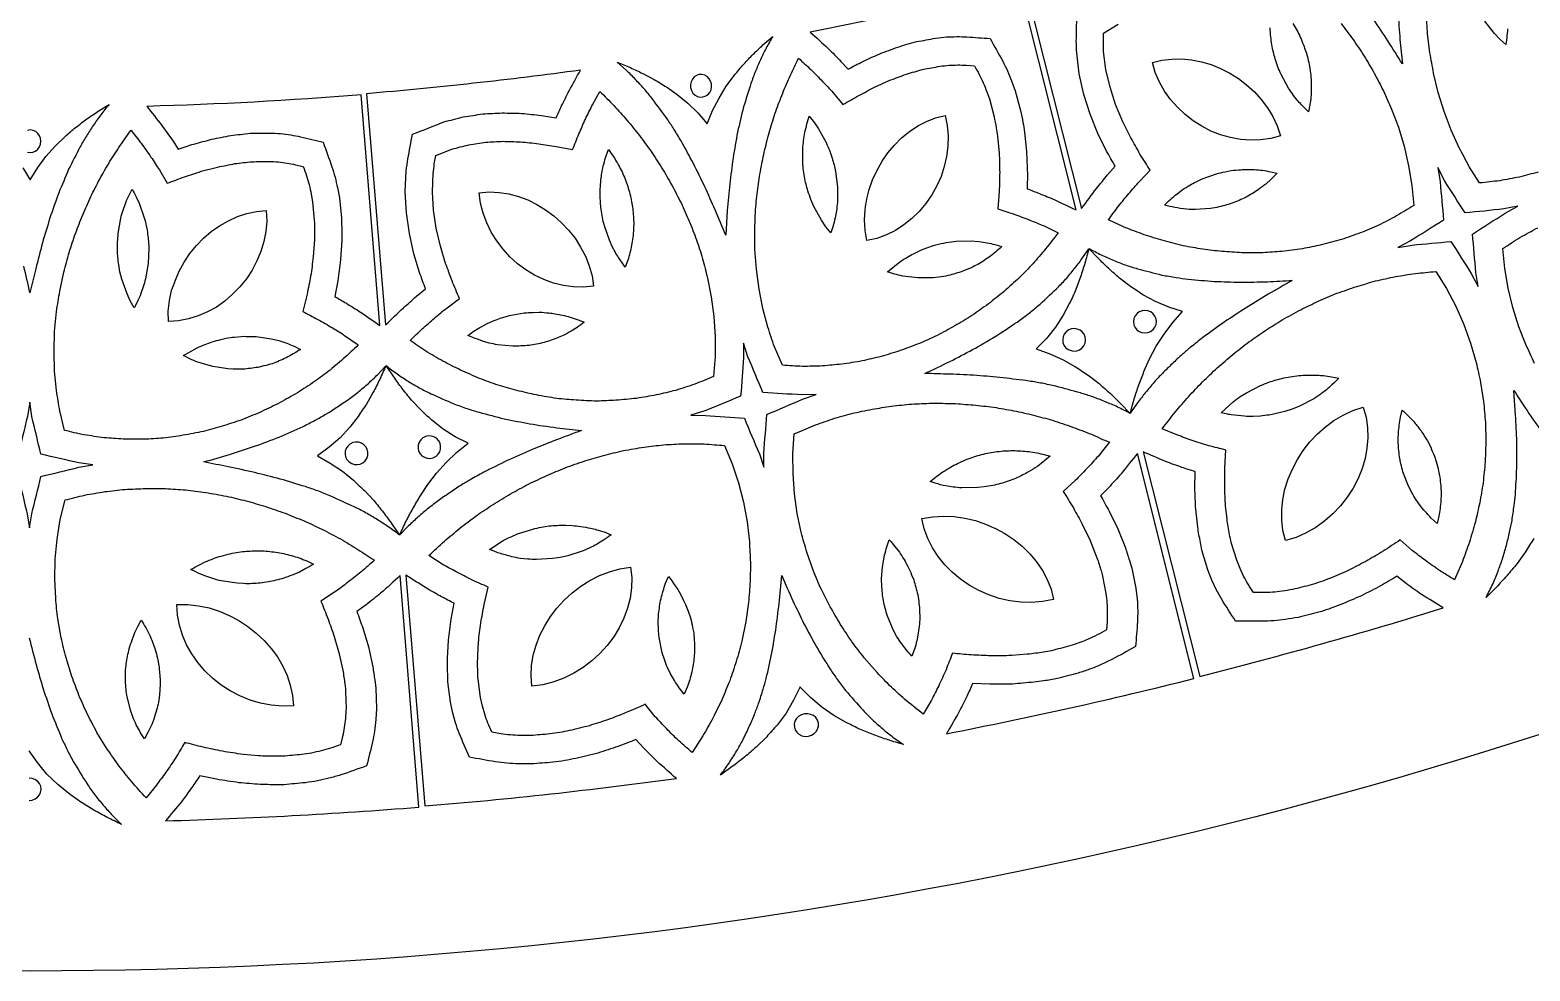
# Model space of a CAD drawing. Extents: x 10 to 990, y 10 to 990.
# Drawn here: x 500 to 649.8, y 10.1 to 104.2 of the extents above; entities that cross this region are included whole.
import ezdxf

# ---------------------------------------------------------------- set-up
doc = ezdxf.new("R2010")
doc.units = 0

msp = doc.modelspace()

# ---------------------------------------------------------------- linework, layer by layer
for points in [[(620.02, 114.67, -0.013094), (599.34, 108.84), (605.01, 86.35, -0.000937), (606.5, 88.35, -0.002796), (607.6, 89.7), (608.36, 90.56, -0.004801), (607.51, 92.08), (606.64, 93.84), (605.86, 95.76), (605.23, 97.74), (604.77, 99.81), (604.52, 101.89, -0.005631), (604.48, 103.08, 0.000825), (604.53, 105.58, 0.002062), (607.42, 107.32, 0.001351), (609.25, 108.14, 0.001077), (611.12, 108.75, 0.001279), (613.02, 109.17, 0.001112), (614.94, 109.44, -0.002624), (616.92, 109.56), (618.43, 109.58, -0.004239), (618.75, 110.82, -0.002406), (619.26, 112.46, 0.00144), (620.02, 114.67)], [(604.48, 86.2), (598.85, 108.65, -0.013282), (577.91, 103.97, -0.001905), (579.71, 102.33, -0.003677), (580.98, 101.05), (581.7, 100.28, -0.003745), (583.16, 101.04, 0.001114), (584.85, 101.81, 0.001349), (586.65, 102.48, -0.004855), (588.53, 103.02, 0.001333), (590.43, 103.37, -0.007078), (591.52, 103.49, -0.007069), (592.55, 103.52, -0.006348), (593.56, 103.5, 0.001644), (595.87, 103.33, -0.002175), (597.13, 101.07, -0.007314), (597.61, 100.09, -0.005317), (598.02, 99.1), (598.37, 98.12), (598.92, 96.14, -0.006968), (599.15, 94.94, -0.006765), (599.31, 93.98), (599.51, 92.03, -0.004349), (599.59, 89.92), (599.56, 88.32, -0.004631), (600.81, 87.84, -0.003391), (602.35, 87.2, 0.001505), (604.48, 86.2)], [(569.47, 83.68, 0.002041), (568.41, 86.21, 0.001577), (567.38, 88.52, 0.001976), (566.24, 90.85, 0.001605), (565.01, 93.11, 0.005455), (564.3, 94.28, 0.005902), (563.63, 95.29, 0.001768), (562.12, 97.33, 0.005025), (561.31, 98.32, 0.004159), (560.46, 99.25, 0.004907), (559.54, 100.16), (558.64, 100.97, -0.002751), (559.95, 100.42, -0.003329), (561.18, 99.84), (562.33, 99.24, -0.004722), (563.55, 98.49), (564.63, 97.74), (565.7, 96.87), (566.7, 95.89), (567.63, 94.81), (568.16, 96.14), (568.8, 97.38), (569.52, 98.56), (570.34, 99.67, -0.003807), (571.28, 100.77, -0.003811), (572.21, 101.76, -0.003587), (573.19, 102.7), (574.16, 103.55, 0.005106), (573.5, 102.37, 0.003181), (572.94, 101.21, 0.00532), (572.44, 100.06, 0.004415), (571.99, 98.85, -0.001308), (571.24, 96.49, -0.001078), (570.65, 93.99, 0.001799), (570.2, 91.38, 0.001295), (569.87, 88.8, 0.002113), (569.63, 86.14), (569.47, 83.68)], [(594.31, 100.61, -0.006083), (594.78, 99.74, -0.008381), (595.18, 98.92, -0.009702), (595.54, 98.02), (595.8, 97.29), (596.27, 95.52, -0.009505), (596.48, 94.41, -0.0124), (596.61, 93.58), (596.78, 91.87, -0.004657), (596.83, 89.94, -0.003809), (596.78, 88.08), (596.65, 86.3, -0.003766), (598.26, 85.79, -0.003853), (599.83, 85.19, -0.004019), (601.26, 84.6), (602.66, 83.93, -0.004908), (601.42, 82.31, -0.005088), (600.13, 80.82, -0.001313), (598.79, 79.43, -0.005057), (597.26, 78.06, -0.005342), (595.7, 76.81, -0.00525), (594.06, 75.66, -0.005606), (592.35, 74.61, -0.005024), (590.58, 73.67, -0.001153), (588.83, 72.87, -0.005319), (586.89, 72.14, -0.005422), (584.98, 71.56, -0.000999), (583.1, 71.11, -0.005318), (581.05, 70.79, -0.001061), (579.14, 70.61, -0.001302), (577.13, 70.56, -0.001164), (575.13, 70.68), (574.34, 72.52, -0.004427), (573.68, 74.49), (573.18, 76.35), (572.8, 78.3), (572.53, 80.28), (572.39, 82.27, -0.00328), (572.37, 84.32), (572.45, 86.26, -0.003133), (572.66, 88.31, -0.003097), (572.97, 90.28, -0.003103), (573.37, 92.23, -0.002729), (573.87, 94.15, -0.003329), (574.46, 96.03, -0.002784), (575.16, 97.88, -0.002622), (575.93, 99.67, 0.001228), (576.74, 101.36, -0.003312), (577.96, 100.24, -0.003801), (579.14, 99.05, -0.004162), (580.19, 97.92), (581.18, 96.73, -0.002248), (582.76, 97.64, -0.003639), (584.33, 98.46), (585.87, 99.16, 0.001103), (587.51, 99.77, -0.004906), (589.17, 100.25, 0.001158), (590.87, 100.56, -0.009257), (591.78, 100.66, -0.007853), (592.65, 100.69, -0.006145), (593.51, 100.67), (594.31, 100.61)], [(554.96, 100.17, -0.013094), (533.6, 97.82), (535.5, 74.71, -0.000937), (537.29, 76.43, -0.002796), (538.6, 77.59), (539.49, 78.31, -0.004801), (538.9, 79.95), (538.34, 81.83), (537.88, 83.85), (537.58, 85.91), (537.47, 88.02), (537.57, 90.11, -0.005631), (537.73, 91.3, 0.000825), (538.18, 93.76, 0.002062), (541.32, 95, 0.001351), (543.26, 95.5, 0.001077), (545.21, 95.8, 0.001279), (547.15, 95.9, 0.001112), (549.09, 95.85, -0.002624), (551.06, 95.65), (552.55, 95.41, -0.004239), (553.07, 96.59, -0.002406), (553.84, 98.12, 0.00144), (554.96, 100.17)], [(534.94, 74.64), (533.08, 97.71, -0.013282), (511.66, 96.55, -0.001905), (513.17, 94.63, -0.003677), (514.21, 93.16), (514.8, 92.28, -0.003745), (516.36, 92.79, 0.001114), (518.15, 93.27, 0.001349), (520.04, 93.64, -0.004855), (521.98, 93.86, 0.001333), (523.91, 93.89, -0.007078), (525.01, 93.83, -0.007069), (526.03, 93.7, -0.006348), (527.02, 93.51, 0.001644), (529.27, 92.96, -0.002175), (530.14, 90.52, -0.007314), (530.46, 89.47, -0.005317), (530.7, 88.43), (530.89, 87.41), (531.09, 85.37, -0.006968), (531.13, 84.15, -0.006765), (531.12, 83.18), (531.01, 81.21, -0.004349), (530.74, 79.12), (530.44, 77.54, -0.004631), (531.59, 76.87, -0.003391), (533.01, 75.99, 0.001505), (534.94, 74.64)], [(540.53, 91.64), (542.13, 92.28, 0.001121), (543.8, 92.71), (545.5, 92.97, 0.00111), (547.22, 93.06, 0.001086), (548.97, 93.01, -0.003263), (550.79, 92.82, -0.00206), (552.53, 92.55), (554.18, 92.23, -0.002396), (554.81, 93.8, -0.00332), (555.46, 95.28, -0.00246), (556.17, 96.71), (556.9, 98.05, -0.002996), (558.31, 96.63, -0.002436), (559.61, 95.17, -0.003213), (560.85, 93.65, -0.002916), (562.02, 92.05, -0.003091), (563.1, 90.39, -0.002843), (564.09, 88.67, -0.003537), (565.01, 86.9, -0.003323), (565.83, 85.07, -0.003739), (566.55, 83.22, -0.004022), (567.16, 81.33, -0.004055), (567.65, 79.4), (568.03, 77.51), (568.29, 75.54), (568.41, 73.55), (568.41, 71.55), (568.25, 69.55, -0.001311), (566.4, 68.79, -0.001103), (564.48, 68.17, -0.001039), (562.54, 67.71, -0.001043), (560.57, 67.37, -0.004491), (558.51, 67.18, -0.001168), (556.58, 67.1, -0.004458), (554.52, 67.19, -0.001172), (552.6, 67.36, -0.004928), (550.56, 67.71, -0.004478), (548.61, 68.16, -0.001188), (546.76, 68.69, -0.001215), (544.88, 69.36, -0.004659), (542.99, 70.2, -0.005262), (541.22, 71.09, -0.005261), (539.52, 72.09, -0.001052), (537.95, 73.15, -0.002377), (539.17, 74.33, -0.003386), (540.38, 75.4, -0.002275), (541.64, 76.43), (542.88, 77.36, -0.003552), (542.14, 79.12, -0.004682), (541.5, 80.86), (540.98, 82.57), (540.56, 84.38), (540.28, 86.19), (540.18, 88.02), (540.25, 89.84, -0.006589), (540.37, 90.81), (540.53, 91.64)], [(577.81, 95.56, -0.009172), (578.33, 94.89), (578.73, 94.31), (579.49, 92.94, -0.010229), (579.82, 92.17, -0.011643), (580.09, 91.38, -0.010333), (580.29, 90.71), (580.44, 90.03), (580.63, 88.51), (580.62, 86.96, -0.009735), (580.53, 86.12), (580.4, 85.42, -0.010506), (580.17, 84.53), (579.97, 83.9), (579.47, 84.52), (579.04, 85.17), (578.28, 86.54), (577.97, 87.24, -0.011416), (577.68, 88.1, -0.010526), (577.49, 88.77, -0.010041), (577.34, 89.52, -0.012536), (577.22, 90.35), (577.17, 90.97), (577.18, 92.51, -0.008639), (577.27, 93.35, -0.011056), (577.41, 94.12, -0.012065), (577.65, 95.02), (577.81, 95.56)], [(591.39, 95.65), (591.6, 94.63), (591.67, 93.6), (591.65, 92.57), (591.51, 91.55), (591.29, 90.54), (590.97, 89.56), (590.54, 88.62), (590.04, 87.72), (589.45, 86.86), (588.79, 86.06), (588.06, 85.34), (587.26, 84.72), (586.41, 84.16), (585.51, 83.71), (584.56, 83.35), (583.57, 83.14), (583.38, 84.16), (583.34, 85.2), (583.39, 86.22, -0.007354), (583.57, 87.32), (583.79, 88.24), (584.14, 89.22), (584.58, 90.17), (585.09, 91.07), (585.67, 91.91), (586.31, 92.69), (587.03, 93.41), (587.82, 94.04), (588.64, 94.6), (589.51, 95.05), (590.43, 95.42), (591.39, 95.65)], [(527.28, 90.53, -0.006083), (527.61, 89.6, -0.008381), (527.87, 88.73, -0.009702), (528.08, 87.78), (528.21, 87.01), (528.38, 85.19, -0.009505), (528.41, 84.06, -0.0124), (528.39, 83.22), (528.28, 81.51, -0.004657), (528.02, 79.59, -0.003809), (527.66, 77.77), (527.24, 76.04, -0.003766), (528.74, 75.27, -0.003853), (530.2, 74.42, -0.004019), (531.51, 73.6), (532.78, 72.71, -0.004908), (531.28, 71.31, -0.005088), (529.77, 70.05, -0.001313), (528.22, 68.91, -0.005057), (526.48, 67.8, -0.005342), (524.74, 66.83, -0.00525), (522.93, 65.97, -0.005606), (521.08, 65.21, -0.005024), (519.17, 64.58, -0.001153), (517.31, 64.07, -0.005319), (515.28, 63.68, -0.005422), (513.3, 63.41, -0.000999), (511.37, 63.28, -0.005318), (509.3, 63.3, -0.001061), (507.38, 63.44, -0.001302), (505.4, 63.72, -0.001164), (503.44, 64.17), (502.97, 66.12, -0.004427), (502.64, 68.16), (502.45, 70.08), (502.39, 72.06), (502.45, 74.07), (502.64, 76.05, -0.00328), (502.97, 78.08), (503.36, 79.97, -0.003133), (503.91, 81.96, -0.003097), (504.53, 83.86, -0.003103), (505.26, 85.72, -0.002729), (506.06, 87.53, -0.003329), (506.96, 89.29, -0.002784), (507.94, 91, -0.002622), (509, 92.63, 0.001228), (510.08, 94.16, -0.003312), (511.1, 92.86, -0.003801), (512.07, 91.49, -0.004162), (512.91, 90.2), (513.7, 88.87, -0.002248), (515.41, 89.51, -0.003639), (517.09, 90.06), (518.72, 90.49, 0.001103), (520.45, 90.83, -0.004906), (522.15, 91.02, 0.001158), (523.89, 91.05, -0.009257), (524.8, 91, -0.007853), (525.66, 90.89, -0.006145), (526.51, 90.72), (527.28, 90.53)], [(557.76, 92.23, -0.010425), (558.28, 91.48, -0.01065), (558.67, 90.86, -0.008745), (559.03, 90.17, -0.009786), (559.35, 89.47, -0.00857), (559.62, 88.74, -0.010135), (559.85, 88.01, -0.01156), (560.03, 87.2, -0.010575), (560.16, 86.51, -0.009307), (560.24, 85.75, -0.008306), (560.28, 84.98), (560.27, 84.29, -0.009335), (560.2, 83.44, -0.025184), (559.91, 81.91, -0.008899), (559.69, 81.17), (559.44, 80.49, -0.011444), (558.86, 81.31, -0.013689), (558.51, 81.85, -0.010317), (558.14, 82.54), (557.85, 83.17), (557.35, 84.63, -0.010614), (557.15, 85.45, -0.012356), (557.03, 86.27, -0.010562), (556.96, 86.96, -0.008612), (556.93, 87.74, -0.010428), (556.95, 88.51, -0.013033), (557.04, 89.42, -0.012724), (557.13, 90.05, -0.010266), (557.29, 90.79, -0.011015), (557.54, 91.61), (557.76, 92.23)], [(613.3, 86.68, -0.006926), (613.91, 87.28, -0.010114), (614.51, 87.79), (615.06, 88.21, -0.009923), (615.83, 88.69, -0.011977), (616.44, 89.02), (617.06, 89.32), (618.48, 89.82, -0.010967), (619.34, 90.02), (619.95, 90.14, -0.011773), (620.9, 90.22, -0.012329), (621.52, 90.25, -0.009134), (622.29, 90.23, -0.010552), (623.05, 90.16, -0.011043), (623.89, 90.02), (624.53, 89.88, -0.007447), (623.93, 89.27), (623.4, 88.78, -0.010234), (622.67, 88.25, -0.010885), (622.09, 87.86, -0.011944), (621.43, 87.48, -0.009267), (620.74, 87.15, -0.011304), (620.02, 86.87, -0.010564), (619.3, 86.65, -0.013191), (618.5, 86.46), (617.89, 86.35), (616.37, 86.24, -0.010593), (615.53, 86.27), (614.84, 86.35, -0.01305), (613.81, 86.56), (613.3, 86.68)], [(640.57, 90.43), (640.81, 89.02, -0.000995), (641.16, 85.18, -0.002096), (637.87, 83.13), (636.59, 82.46), (638.01, 82.69, 0.002095), (641.89, 83.05, 0.000988), (643.96, 79.79), (644.62, 78.56), (644.39, 79.95, 0.001), (644.04, 83.79, 0.002416), (647.31, 85.89), (648.56, 86.57), (647.18, 86.3, -0.002426), (643.3, 85.9, -0.000992), (641.24, 89.16), (640.57, 90.43)], [(510.18, 88.27, -0.009172), (510.59, 87.52), (510.88, 86.88), (511.41, 85.41, -0.010229), (511.61, 84.6, -0.011643), (511.74, 83.77, -0.010333), (511.82, 83.07), (511.86, 82.38), (511.8, 80.86), (511.53, 79.32, -0.009735), (511.3, 78.51), (511.07, 77.84, -0.010506), (510.69, 77), (510.39, 76.41), (510, 77.11), (509.68, 77.82), (509.16, 79.29), (508.97, 80.03, -0.011416), (508.83, 80.93, -0.010526), (508.75, 81.63, -0.010041), (508.72, 82.39, -0.012536), (508.75, 83.23), (508.79, 83.85), (509.05, 85.37, -0.008639), (509.29, 86.18, -0.011056), (509.55, 86.92, -0.012065), (509.93, 87.76), (510.18, 88.27)], [(523.59, 86.13), (523.63, 85.09), (523.53, 84.05), (523.34, 83.05), (523.04, 82.06), (522.65, 81.1), (522.17, 80.18), (521.6, 79.33), (520.95, 78.52), (520.23, 77.78), (519.45, 77.09), (518.61, 76.5), (517.72, 76.02), (516.78, 75.61), (515.82, 75.32), (514.83, 75.12), (513.81, 75.07), (513.8, 76.1), (513.93, 77.14), (514.14, 78.14, -0.007354), (514.51, 79.19), (514.88, 80.07), (515.38, 80.98), (515.97, 81.84), (516.62, 82.64), (517.33, 83.37), (518.1, 84.04), (518.92, 84.63), (519.8, 85.12), (520.7, 85.54), (521.64, 85.84), (522.6, 86.05), (523.59, 86.13)], [(597.03, 82.54, -0.008917), (596.4, 81.98, -0.009991), (595.78, 81.49, -0.010063), (595.13, 81.06, -0.011836), (594.47, 80.67, -0.011927), (593.72, 80.31), (593.15, 80.07, -0.011214), (591.7, 79.64, -0.012497), (590.74, 79.49), (590.2, 79.42), (588.67, 79.41), (587.15, 79.6, -0.010371), (586.31, 79.8), (585.63, 80.02), (586.85, 81, -0.009634), (587.55, 81.46, -0.009046), (588.22, 81.83, -0.013189), (589.03, 82.21), (589.54, 82.43, -0.007543), (590.33, 82.68), (590.98, 82.85, -0.01208), (592, 83.02), (592.47, 83.08), (593.99, 83.1), (594.76, 83.05, -0.009064), (595.58, 82.92, -0.008391), (596.35, 82.74), (597.03, 82.54)], [(589.36, 69.86, 0.004068), (591.85, 71.06, 0.003593), (594.12, 72.24, 0.004188), (596.38, 73.56, 0.004559), (598.56, 74.99, 0.007049), (599.65, 75.8, 0.007924), (600.62, 76.58, 0.00461), (602.51, 78.33, 0.006644), (603.41, 79.27, 0.008101), (604.28, 80.31, 0.007388), (605.04, 81.3), (605.73, 82.33, -0.004712), (605.34, 80.89, -0.004571), (604.9, 79.52), (604.44, 78.25, -0.006573), (603.81, 76.88), (603.16, 75.69), (602.39, 74.49), (601.49, 73.37), (600.47, 72.32), (601.84, 71.83), (603.17, 71.24), (604.41, 70.52, -0.004781), (605.66, 69.68), (606.75, 68.85, -0.003813), (607.88, 67.85, -0.005345), (608.96, 66.8), (609.86, 65.87, 0.004957), (608.6, 66.51, 0.003628), (607.38, 67.04, 0.005063), (606.14, 67.52, 0.004295), (604.89, 67.92, -0.00142), (602.44, 68.59, 0.00338), (601.07, 68.88, 0.003235), (599.78, 69.1, 0.001129), (597.17, 69.43, 0.000888), (594.55, 69.66, 0.001621), (591.85, 69.79, -0.001279), (589.36, 69.86)], [(626.05, 79.16, 0.00127), (623.64, 77.77), (621.45, 76.43, 0.001518), (619.25, 74.99, 0.001719), (617.11, 73.45, 0.005816), (615.9, 72.48, 0.004963), (615.07, 71.78, 0.004373), (614.05, 70.83, 0.006951), (613.08, 69.87, 0.00627), (612.26, 69, 0.005509), (611.37, 67.93, 0.005433), (610.59, 66.94), (609.86, 65.88, -0.003399), (610.27, 67.34, -0.004054), (610.72, 68.71, -0.004482), (611.24, 70.05), (611.79, 71.31), (612.46, 72.58), (613.24, 73.8), (614.11, 74.96), (615.09, 76.04), (613.71, 76.48), (612.39, 77.04), (611.14, 77.73, -0.006218), (609.88, 78.56), (608.81, 79.38, -0.004965), (607.69, 80.37, -0.004544), (606.66, 81.37), (605.74, 82.36, 0.006063), (606.96, 81.72, 0.006189), (608.17, 81.17, 0.006796), (609.36, 80.71, 0.005808), (610.6, 80.32, 0.001454), (613.03, 79.7, 0.007169), (614.44, 79.45, 0.00603), (615.66, 79.28, 0.004313), (618.26, 79.06, 0.003675), (620.87, 78.98, 0.004535), (623.56, 79.03, 0.00168), (626.05, 79.16)], [(622.18, 47.96, -0.007162), (621.64, 48.8, -0.008583), (621.19, 49.6), (620.83, 50.36), (620.5, 51.21), (619.95, 52.97, -0.009757), (619.64, 54.56, -0.016739), (619.54, 55.34), (619.38, 56.61, -0.004066), (619.3, 58.55, -0.002935), (619.32, 60.42), (619.42, 62.21, -0.005789), (617.71, 62.64, -0.006047), (616.04, 63.17, -0.005944), (614.53, 63.72), (613.07, 64.34, -0.002495), (614.36, 66, -0.002814), (615.68, 67.54, -0.002955), (617.08, 69.02, -0.002636), (618.56, 70.43, -0.002794), (620.11, 71.76, -0.002935), (621.72, 73.02, -0.002478), (623.39, 74.18, 0.001086), (625.04, 75.22, -0.002367), (626.89, 76.23, 0.001131), (628.64, 77.09, 0.00127), (630.51, 77.87, -0.002791), (632.49, 78.56, 0.001011), (634.37, 79.11, 0.001049), (636.35, 79.55, 0.001099), (638.35, 79.86, 0.001308), (640.37, 80.05), (641.44, 78.35), (642.37, 76.58), (643.18, 74.77), (643.86, 72.88), (644.41, 70.97, -0.004389), (644.85, 68.95), (645.15, 67.05, -0.004314), (645.33, 64.98), (645.38, 63.04), (645.31, 61.03, -0.005008), (645.1, 58.94, -0.004978), (644.77, 56.94, -0.001008), (644.33, 55.02, -0.005139), (643.73, 52.99, -0.004987), (643.03, 51.07), (642.24, 49.25, -0.005447), (640.74, 50.18, -0.006071), (639.31, 51.2, -0.006066), (638.03, 52.17), (636.83, 53.22, -0.004158), (635.11, 52.1, -0.005153), (633.39, 51.08, -0.001127), (631.68, 50.19, -0.003793), (629.78, 49.38, -0.006777), (628.86, 49.04, -0.009289), (627.92, 48.74, -0.001068), (626.07, 48.27, -0.006663), (625.03, 48.1, -0.008596), (624.06, 48, -0.007647), (623.08, 47.96), (622.18, 47.96)], [(543.73, 73.67, -0.006926), (544.43, 74.16, -0.010114), (545.1, 74.57), (545.71, 74.88, -0.009923), (546.55, 75.23, -0.011977), (547.21, 75.46), (547.87, 75.65), (549.35, 75.92, -0.010967), (550.23, 75.97), (550.85, 75.99, -0.011773), (551.81, 75.91, -0.012329), (552.42, 75.83, -0.009134), (553.17, 75.69, -0.010552), (553.92, 75.49, -0.011043), (554.72, 75.22), (555.33, 74.98, -0.007447), (554.64, 74.47), (554.03, 74.08, -0.010234), (553.23, 73.67, -0.010885), (552.59, 73.38, -0.011944), (551.87, 73.12, -0.009267), (551.14, 72.91, -0.011304), (550.39, 72.75, -0.010564), (549.64, 72.65, -0.013191), (548.81, 72.6), (548.2, 72.59), (546.68, 72.73, -0.010593), (545.86, 72.9), (545.18, 73.09, -0.01305), (544.21, 73.47), (543.73, 73.67)], [(527, 72.27, -0.008917), (526.28, 71.81, -0.009991), (525.58, 71.44, -0.010063), (524.88, 71.11, -0.011836), (524.16, 70.84, -0.011927), (523.36, 70.61), (522.76, 70.47, -0.011214), (521.26, 70.28, -0.012497), (520.29, 70.29), (519.74, 70.31), (518.24, 70.55), (516.76, 70.99, -0.010371), (515.97, 71.32), (515.33, 71.65), (516.7, 72.42, -0.009634), (517.47, 72.76, -0.009046), (518.19, 73.02, -0.013189), (519.06, 73.26), (519.59, 73.39, -0.007543), (520.41, 73.5), (521.08, 73.57, -0.01208), (522.11, 73.56), (522.59, 73.54), (524.09, 73.32), (524.84, 73.14, -0.009064), (525.63, 72.88, -0.008391), (526.36, 72.58), (527, 72.27)], [(571.24, 72.88), (571.25, 71.45, -0.000995), (570.96, 67.6, -0.002096), (567.38, 66.12), (566, 65.68), (567.44, 65.66, 0.002095), (571.33, 65.38, 0.000988), (572.83, 61.82), (573.28, 60.5), (573.28, 61.91, 0.001), (573.57, 65.76, 0.002416), (577.14, 67.29), (578.49, 67.75), (577.08, 67.72, -0.002426), (573.19, 67.96, -0.000992), (571.69, 71.52), (571.24, 72.88)], [(517.34, 61.02, 0.004068), (520, 61.8, 0.003593), (522.42, 62.58, 0.004188), (524.88, 63.51, 0.004559), (527.26, 64.57, 0.007049), (528.47, 65.18, 0.007924), (529.55, 65.79, 0.00461), (531.7, 67.2, 0.006644), (532.75, 67.99, 0.008101), (533.78, 68.87, 0.007388), (534.69, 69.72), (535.54, 70.63, -0.004712), (534.92, 69.27, -0.004571), (534.27, 67.99), (533.59, 66.81, -0.006573), (532.75, 65.57), (531.92, 64.49), (530.96, 63.44), (529.88, 62.49), (528.71, 61.62), (529.98, 60.91), (531.19, 60.1), (532.3, 59.2, -0.004781), (533.39, 58.15), (534.33, 57.16, -0.003813), (535.28, 55.98, -0.005345), (536.17, 54.77), (536.9, 53.71, 0.004957), (535.77, 54.54, 0.003628), (534.65, 55.27, 0.005063), (533.51, 55.95, 0.004295), (532.35, 56.55, -0.00142), (530.03, 57.61, 0.00338), (528.73, 58.12, 0.003235), (527.5, 58.55, 0.001129), (524.98, 59.31, 0.000888), (522.43, 59.96, 0.001621), (519.79, 60.54, -0.001279), (517.34, 61.02)], [(555.06, 64.16, 0.00127), (552.46, 63.18), (550.08, 62.22, 0.001518), (547.66, 61.16, 0.001719), (545.3, 59.99, 0.005816), (543.96, 59.23, 0.004963), (543.02, 58.68, 0.004373), (541.86, 57.91, 0.006951), (540.74, 57.12, 0.00627), (539.79, 56.4, 0.005509), (538.73, 55.5, 0.005433), (537.8, 54.64), (536.91, 53.72, -0.003399), (537.55, 55.09, -0.004054), (538.23, 56.36, -0.004482), (538.96, 57.61), (539.71, 58.75), (540.58, 59.9), (541.55, 60.98), (542.59, 61.97), (543.74, 62.88), (542.45, 63.54), (541.24, 64.31), (540.12, 65.19, -0.006218), (539.02, 66.22), (538.09, 67.2, -0.004965), (537.15, 68.37, -0.004544), (536.31, 69.53), (535.55, 70.65, 0.006063), (536.66, 69.82, 0.006189), (537.76, 69.08, 0.006796), (538.86, 68.43, 0.005808), (540.02, 67.84, 0.001454), (542.31, 66.83, 0.007169), (543.66, 66.35, 0.00603), (544.84, 65.98, 0.004313), (547.36, 65.33, 0.003675), (549.92, 64.83, 0.004535), (552.59, 64.44, 0.00168), (555.06, 64.16)], [(618.94, 65.94), (620.14, 67.02, -0.009523), (620.85, 67.55), (621.47, 67.94), (622.89, 68.65, -0.009569), (623.69, 68.98, -0.008916), (624.44, 69.22, -0.009999), (625.21, 69.42, -0.010998), (626.06, 69.57), (626.7, 69.66, -0.0082), (627.56, 69.7, -0.012802), (628.56, 69.68, -0.014652), (629.17, 69.65, -0.007995), (629.96, 69.54), (630.7, 69.39, -0.010681), (630.01, 68.72, -0.012507), (629.45, 68.23, -0.010531), (628.81, 67.74), (628.2, 67.34), (626.78, 66.6), (626.04, 66.3), (625.29, 66.06), (623.73, 65.71, -0.009389), (622.87, 65.61), (622.14, 65.56, -0.010474), (621.27, 65.58, -0.013066), (619.95, 65.73, -0.03201), (619.44, 65.82), (618.94, 65.94)], [(499.97, 66.98), (499.74, 65.56, -0.000995), (498.82, 61.82, -0.002096), (495.05, 60.95), (493.61, 60.74), (495.03, 60.49, 0.002095), (498.82, 59.57, 0.000988), (499.71, 55.81), (499.94, 54.44), (500.17, 55.83, 0.001), (501.09, 59.57, 0.002416), (504.87, 60.49), (506.27, 60.73), (504.87, 60.93, -0.002426), (501.08, 61.8, -0.000992), (500.18, 65.56), (499.97, 66.98)], [(607.48, 44.23, -0.006748), (606.55, 43.73, -0.007662), (605.67, 43.31, -0.009078), (604.76, 42.94, -0.008251), (603.83, 42.64, -0.001046), (601.99, 42.15, -0.010498), (600.42, 41.9, -0.01928), (599.58, 41.8), (598.04, 41.67, -0.004827), (595.97, 41.65, -0.00459), (593.99, 41.73, -0.001139), (592.1, 41.9, -0.005896), (591.47, 40.26, -0.005692), (590.74, 38.66, -0.005724), (590.01, 37.22), (589.2, 35.82, -0.005399), (587.53, 37.14, -0.005339), (586.01, 38.51, -0.004521), (584.58, 39.97), (583.3, 41.44, -0.001012), (582.07, 43.05, -0.004571), (580.91, 44.81, -0.004588), (579.9, 46.55), (579.02, 48.27, -0.004052), (578.21, 50.19), (577.56, 51.99, -0.004136), (577.02, 53.99), (576.62, 55.86), (576.34, 57.84), (576.19, 59.83), (576.18, 61.83), (576.32, 63.84, 0.001163), (578.19, 64.64, 0.001288), (580.1, 65.31, 0.001078), (582.05, 65.87, -0.002428), (584.1, 66.29, 0.001017), (586.02, 66.6, 0.001059), (588.03, 66.81, 0.001246), (590.06, 66.89, -0.002627), (592.16, 66.86, -0.002704), (594.19, 66.72, -0.003038), (596.21, 66.49, -0.002631), (598.22, 66.14, -0.002697), (600.21, 65.7, 0.001253), (602.1, 65.19, -0.002059), (604.1, 64.51, -0.002966), (605.99, 63.78, 0.00098), (607.78, 62.98, -0.005425), (606.68, 61.61, -0.005209), (605.51, 60.33, -0.005576), (604.38, 59.17), (603.18, 58.07, -0.003118), (604.19, 56.42, -0.003619), (605.08, 54.79), (605.86, 53.18), (606.54, 51.44, -0.010251), (606.95, 50.16, -0.017147), (607.1, 49.62), (607.43, 47.89, -0.008963), (607.54, 46.91, -0.008119), (607.57, 46, -0.008347), (607.55, 45.08), (607.48, 44.23)], [(640.52, 54.87), (639.92, 55.41, -0.007262), (639.32, 56.06, -0.010314), (638.82, 56.66), (638.41, 57.24, -0.007648), (637.98, 57.97), (637.66, 58.6), (637.1, 60.04, -0.008034), (636.9, 60.83), (636.76, 61.53, -0.008382), (636.67, 62.36, -0.010194), (636.63, 63.13, -0.010528), (636.65, 63.91, -0.009771), (636.73, 64.7, -0.007454), (636.86, 65.49), (637.01, 66.21, -0.006907), (637.65, 65.61), (638.16, 65.08, -0.011351), (638.81, 64.24, -0.01827), (639.17, 63.72, -0.011985), (639.54, 63.12), (639.87, 62.49, -0.011914), (640.24, 61.59), (640.43, 61.06, -0.011546), (640.66, 60.11, -0.01483), (640.78, 59.49, -0.012521), (640.87, 58.66, -0.012113), (640.91, 57.95, -0.011593), (640.89, 57.17, -0.008817), (640.81, 56.38, -0.010251), (640.68, 55.59), (640.52, 54.87)], [(546.11, 34.02, -0.007162), (545.72, 34.93, -0.008583), (545.41, 35.8), (545.17, 36.61), (544.98, 37.49), (544.74, 39.32, -0.009757), (544.69, 40.94, -0.016739), (544.72, 41.73), (544.77, 43.01, -0.004066), (545.01, 44.93, -0.002935), (545.34, 46.77), (545.74, 48.52, -0.005789), (544.12, 49.23, -0.006047), (542.56, 50.03, -0.005944), (541.16, 50.82), (539.82, 51.67, -0.002495), (541.37, 53.1, -0.002814), (542.92, 54.4, -0.002955), (544.54, 55.63, -0.002636), (546.24, 56.78, -0.002794), (547.98, 57.83, -0.002935), (549.78, 58.81, -0.002478), (551.62, 59.67, 0.001086), (553.42, 60.43, -0.002367), (555.41, 61.13, 0.001131), (557.28, 61.68, 0.00127), (559.25, 62.15, -0.002791), (561.32, 62.5, 0.001011), (563.26, 62.74, 0.001049), (565.29, 62.84, 0.001099), (567.31, 62.82, 0.001308), (569.34, 62.67), (570.11, 60.82), (570.74, 58.93), (571.23, 57), (571.6, 55.03), (571.83, 53.05, -0.004389), (571.93, 50.99), (571.91, 49.06, -0.004314), (571.74, 46.99), (571.48, 45.07), (571.08, 43.1, -0.005008), (570.52, 41.08, -0.004978), (569.87, 39.16, -0.001008), (569.12, 37.33, -0.005139), (568.19, 35.43, -0.004987), (567.19, 33.65), (566.11, 31.98, -0.005447), (564.78, 33.15, -0.006071), (563.54, 34.39, -0.006066), (562.44, 35.56), (561.42, 36.8, -0.004158), (559.54, 35.97, -0.005153), (557.68, 35.25, -0.001127), (555.85, 34.66, -0.003793), (553.85, 34.17, -0.006777), (552.88, 33.98, -0.009289), (551.9, 33.84, -0.001068), (550, 33.68, -0.006663), (548.94, 33.69, -0.008596), (547.97, 33.74, -0.007647), (547, 33.86), (546.11, 34.02)], [(601.86, 61.61, -0.007149), (601.18, 61.03), (600.59, 60.57, -0.011467), (599.72, 60.04, -0.011545), (599.15, 59.72, -0.010777), (598.42, 59.38, -0.009122), (597.67, 59.09, -0.010429), (596.91, 58.85, -0.010063), (596.14, 58.67, -0.012635), (595.28, 58.52), (594.64, 58.45), (593.04, 58.43, -0.010417), (592.17, 58.51), (591.44, 58.62, -0.012837), (590.39, 58.89), (589.87, 59.05, -0.007892), (590.56, 59.61), (591.15, 60.03, -0.006883), (591.91, 60.49, -0.00865), (592.61, 60.87), (593.27, 61.18, -0.006775), (594.07, 61.48, -0.009251), (594.83, 61.71, -0.00944), (595.6, 61.89, -0.023407), (597.16, 62.12, -0.008108), (597.95, 62.15, -0.010185), (598.74, 62.14, -0.008238), (599.54, 62.08, -0.010225), (600.33, 61.97, -0.006371), (601.13, 61.8), (601.86, 61.61)], [(591.51, 33.86, 0.013328), (616.22, 39.37), (610.58, 61.88, -0.004948), (608.95, 59.83, -0.005308), (607.69, 58.44), (606.91, 57.63, -0.003786), (607.75, 56.11), (608.62, 54.34), (609.38, 52.44, -0.008292), (609.79, 51.18), (610.02, 50.4), (610.42, 48.39), (610.56, 47.3, -0.006908), (610.61, 46.13, -0.007455), (610.59, 45.05, -0.000749), (610.4, 42.58, -0.001707), (608.02, 41.27, -0.006444), (606.9, 40.74, -0.006987), (605.81, 40.3, -0.007603), (604.67, 39.92, -0.001296), (602.6, 39.38, -0.006752), (601.22, 39.14, -0.006999), (600.24, 39.01, -0.001309), (598.11, 38.83, -0.004398), (595.84, 38.8), (594.12, 38.87, -0.006506), (593.54, 37.58, -0.005615), (592.76, 36.01, -0.001264), (591.51, 33.86)], [(611.15, 62.03), (616.81, 39.59, 0.013098), (641.12, 46.43, -0.001447), (638.96, 47.77, -0.003824), (637.41, 48.87), (636.48, 49.59, -0.005336), (634.86, 48.63, -0.001286), (632.96, 47.65, -0.003702), (630.89, 46.77, -0.006594), (629.83, 46.37, -0.008119), (628.7, 46, -0.001098), (626.62, 45.48, -0.006132), (625.36, 45.28, -0.008407), (624.21, 45.15, -0.005993), (623.03, 45.1, -0.001259), (620.38, 45.12, -0.004169), (618.98, 47.33, -0.007625), (618.46, 48.27), (618.02, 49.21), (617.62, 50.24), (617.03, 52.22, -0.008833), (616.73, 53.75, -0.016802), (616.61, 54.5), (616.4, 56.31, -0.003624), (616.32, 58.44), (616.35, 60.05, -0.006727), (615.02, 60.48, -0.005784), (613.38, 61.07, -0.001441), (611.15, 62.03)], [(531, 32.76, -0.006748), (530, 32.41, -0.007662), (529.06, 32.15, -0.009078), (528.1, 31.93, -0.008251), (527.13, 31.78, -0.001046), (525.24, 31.61, -0.010498), (523.65, 31.62, -0.01928), (522.8, 31.66), (521.27, 31.79, -0.004827), (519.22, 32.11, -0.00459), (517.28, 32.51, -0.001139), (515.44, 32.99, -0.005896), (514.55, 31.48, -0.005692), (513.57, 30.02, -0.005724), (512.61, 28.72), (511.58, 27.47, -0.005399), (510.15, 29.05, -0.005339), (508.88, 30.65, -0.004521), (507.71, 32.33), (506.68, 33.99, -0.001012), (505.74, 35.78, -0.004571), (504.88, 37.7, -0.004588), (504.17, 39.58), (503.59, 41.43, -0.004052), (503.11, 43.45), (502.76, 45.34, -0.004136), (502.56, 47.4), (502.47, 49.3), (502.52, 51.31), (502.7, 53.29), (503.02, 55.27), (503.49, 57.22, 0.001163), (505.46, 57.71, 0.001288), (507.46, 58.05, 0.001078), (509.48, 58.28, -0.002428), (511.57, 58.37, 0.001017), (513.52, 58.36, 0.001059), (515.53, 58.22, 0.001246), (517.54, 57.97, -0.002627), (519.61, 57.6, -0.002704), (521.59, 57.13, -0.003038), (523.54, 56.56, -0.002631), (525.47, 55.89, -0.002697), (527.36, 55.13, 0.001253), (529.14, 54.31, -0.002059), (531, 53.32, -0.002966), (532.74, 52.28, 0.00098), (534.38, 51.2, -0.005425), (533.07, 50.03, -0.005209), (531.71, 48.96, -0.005576), (530.4, 48), (529.04, 47.12, -0.003118), (529.76, 45.32, -0.003619), (530.37, 43.57), (530.87, 41.85), (531.26, 40.03, -0.010251), (531.45, 38.69, -0.017147), (531.51, 38.13), (531.55, 36.37, -0.008963), (531.5, 35.39, -0.008119), (531.38, 34.49, -0.008347), (531.21, 33.59), (531, 32.76)], [(545.87, 52.28), (547.24, 53.16, -0.009523), (548.03, 53.55), (548.69, 53.84), (550.21, 54.31, -0.009569), (551.06, 54.5, -0.008916), (551.84, 54.62, -0.009999), (552.63, 54.68, -0.010998), (553.5, 54.69), (554.14, 54.67, -0.0082), (555, 54.57, -0.012802), (555.98, 54.39, -0.014652), (556.58, 54.25, -0.007995), (557.34, 54.02), (558.04, 53.75, -0.010681), (557.25, 53.2, -0.012507), (556.62, 52.81, -0.010531), (555.91, 52.43), (555.24, 52.14), (553.71, 51.65), (552.94, 51.47), (552.16, 51.36), (550.56, 51.27, -0.009389), (549.7, 51.31), (548.97, 51.38, -0.010474), (548.11, 51.55, -0.013066), (546.83, 51.91, -0.03201), (546.35, 52.09), (545.87, 52.28)], [(588.07, 41.6, -0.009697), (587.44, 42.32), (587.04, 42.84, -0.010466), (586.57, 43.56), (586.22, 44.18), (585.62, 45.61, -0.007965), (585.39, 46.4, -0.010934), (585.22, 47.16, -0.010853), (585.11, 47.91, -0.009485), (585.05, 48.68, -0.011478), (585.04, 49.46, -0.010216), (585.1, 50.23, -0.012307), (585.23, 51.15), (585.33, 51.71, -0.006912), (585.57, 52.54), (585.8, 53.24, -0.006924), (586.37, 52.57), (586.81, 51.99, -0.008811), (587.28, 51.26, -0.010667), (587.65, 50.58, -0.012969), (588.03, 49.75), (588.24, 49.24, -0.008534), (588.64, 47.76, -0.009798), (588.77, 46.85, -0.012624), (588.83, 46.16), (588.85, 45.46, -0.010084), (588.79, 44.61, -0.013033), (588.66, 43.7), (588.56, 43.14, -0.00791), (588.31, 42.3), (588.07, 41.6)], [(528.31, 50.82, -0.007149), (527.55, 50.36), (526.89, 50.01, -0.011467), (525.95, 49.63, -0.011545), (525.33, 49.41, -0.010777), (524.55, 49.19, -0.009122), (523.77, 49.03, -0.010429), (522.97, 48.92, -0.010063), (522.19, 48.86, -0.012635), (521.31, 48.86), (520.67, 48.89), (519.09, 49.13, -0.010417), (518.24, 49.36), (517.55, 49.59, -0.012837), (516.55, 50.03), (516.06, 50.27, -0.007892), (516.84, 50.71), (517.49, 51.03, -0.006883), (518.31, 51.36, -0.00865), (519.07, 51.62), (519.77, 51.81, -0.006775), (520.61, 51.97, -0.009251), (521.4, 52.08, -0.00944), (522.18, 52.13, -0.023407), (523.76, 52.1, -0.008108), (524.55, 52, -0.010185), (525.33, 51.86, -0.008238), (526.1, 51.67, -0.010225), (526.87, 51.43, -0.006371), (527.63, 51.13), (528.31, 50.82)], [(513.54, 25.16, 0.013328), (538.82, 26.53), (536.96, 49.66, -0.004948), (535.01, 47.9, -0.005308), (533.55, 46.74), (532.64, 46.07, -0.003786), (533.22, 44.43), (533.78, 42.54), (534.22, 40.54, -0.008292), (534.42, 39.23), (534.52, 38.43), (534.58, 36.38), (534.54, 35.27, -0.006908), (534.4, 34.11, -0.007455), (534.2, 33.05, -0.000749), (533.61, 30.65, -0.001707), (531.04, 29.74, -0.006444), (529.85, 29.41, -0.006987), (528.7, 29.15, -0.007603), (527.52, 28.97, -0.001296), (525.38, 28.77, -0.006752), (523.98, 28.77, -0.006999), (522.99, 28.79, -0.001309), (520.86, 28.97, -0.004398), (518.62, 29.31), (516.94, 29.66, -0.006506), (516.15, 28.49, -0.005615), (515.12, 27.07, -0.001264), (513.54, 25.16)], [(537.54, 49.71), (539.43, 26.64, 0.013098), (564.54, 29.39, -0.001447), (562.63, 31.07, -0.003824), (561.28, 32.41), (560.48, 33.27, -0.005336), (558.73, 32.59, -0.001286), (556.7, 31.93, -0.003702), (554.51, 31.4, -0.006594), (553.4, 31.18, -0.008119), (552.22, 31.01, -0.001098), (550.08, 30.84, -0.006132), (548.8, 30.84, -0.008407), (547.65, 30.91, -0.005993), (546.47, 31.05, -0.001259), (543.87, 31.51, -0.004169), (542.85, 33.92, -0.007625), (542.49, 34.94), (542.21, 35.93), (541.99, 37.01), (541.73, 39.06, -0.008833), (541.69, 40.62, -0.016802), (541.7, 41.39), (541.79, 43.2, -0.003624), (542.06, 45.31), (542.35, 46.9, -0.006727), (541.1, 47.54, -0.005784), (539.58, 48.4, -0.001441), (537.54, 49.71)], [(565.33, 37.81), (564.83, 38.44, -0.007262), (564.35, 39.18, -0.010314), (563.96, 39.86), (563.65, 40.49, -0.007648), (563.34, 41.29), (563.13, 41.96), (562.82, 43.47, -0.008034), (562.75, 44.29), (562.73, 45, -0.008382), (562.77, 45.83, -0.010194), (562.87, 46.6, -0.010528), (563.01, 47.37, -0.009771), (563.21, 48.13, -0.007454), (563.47, 48.89), (563.74, 49.57, -0.006907), (564.27, 48.88), (564.69, 48.28, -0.011351), (565.19, 47.33, -0.01827), (565.46, 46.76, -0.011985), (565.73, 46.11), (565.95, 45.44, -0.011914), (566.16, 44.49), (566.27, 43.93, -0.011546), (566.34, 42.96, -0.01483), (566.36, 42.33, -0.012521), (566.31, 41.49, -0.012113), (566.23, 40.79, -0.011593), (566.08, 40.02, -0.008817), (565.88, 39.26, -0.010251), (565.62, 38.5), (565.33, 37.81)], [(575.07, 49.67, 0.003736), (576.18, 47.14, 0.003279), (577.28, 44.85, 0.003993), (578.53, 42.55, 0.003622), (579.9, 40.31, 0.005429), (580.64, 39.24, 0.006824), (581.44, 38.19, 0.004458), (583.18, 36.21, 0.007232), (584.1, 35.27, 0.005343), (585.11, 34.38, 0.00686), (586.17, 33.53), (587.23, 32.78, -0.003916), (585.7, 33.24, -0.004838), (584.27, 33.74), (582.93, 34.28, -0.006482), (581.51, 34.98), (580.28, 35.69), (579.06, 36.52), (577.92, 37.49), (576.92, 38.51), (576.92, 38.52), (576.89, 38.54), (576.25, 37.2), (575.5, 35.93), (574.6, 34.73, -0.005993), (573.56, 33.56), (572.54, 32.54, -0.004539), (571.33, 31.51, -0.005183), (570.12, 30.57), (568.94, 29.73, 0.00704), (569.8, 30.91, 0.007037), (570.55, 32.12, 0.007346), (571.18, 33.23, 0.006828), (571.79, 34.51, 0.008319), (572.33, 35.77, 0.006422), (572.75, 36.88, 0.007886), (573.21, 38.32, 0.006685), (573.51, 39.39, 0.004213), (574.09, 41.95, 0.003002), (574.51, 44.53, 0.003605), (574.84, 47.21), (575.07, 49.67)], [(511.42, 33.35, -0.009697), (510.92, 34.17), (510.6, 34.75, -0.010466), (510.26, 35.54), (510.02, 36.2), (509.66, 37.71, -0.007965), (509.57, 38.53, -0.010934), (509.52, 39.3, -0.010853), (509.53, 40.07, -0.009485), (509.6, 40.84, -0.011478), (509.73, 41.61, -0.010216), (509.91, 42.36, -0.012307), (510.19, 43.24), (510.38, 43.77, -0.006912), (510.75, 44.56), (511.1, 45.21, -0.006924), (511.55, 44.46), (511.89, 43.81, -0.008811), (512.23, 43.02, -0.010667), (512.49, 42.28, -0.012969), (512.72, 41.4), (512.84, 40.86, -0.008534), (512.99, 39.33, -0.009798), (512.97, 38.42, -0.012624), (512.92, 37.73), (512.82, 37.03, -0.010084), (512.63, 36.21, -0.013033), (512.35, 35.33), (512.15, 34.79, -0.00791), (511.77, 34), (511.42, 33.35)]]:
    msp.add_lwpolyline(points, format="xyb", close=True)
for points in [[(630.92, 104.83, -0.003537), (632.12, 103.23, -0.003323), (633.23, 101.57, -0.003739), (634.24, 99.86, -0.004022), (635.15, 98.09, -0.004055), (635.96, 96.27), (636.64, 94.47), (637.22, 92.57), (637.67, 90.62), (638, 88.66), (638.17, 86.66, -0.001311), (636.47, 85.6, -0.001103), (634.68, 84.68, -0.001039), (632.84, 83.9, -0.001043), (630.95, 83.24, -0.004491), (628.95, 82.71, -0.001168), (627.06, 82.32, -0.004458), (625.02, 82.06, -0.001172), (623.1, 81.92, -0.004928), (621.02, 81.93, -0.004478), (619.02, 82.05, -0.001188), (617.11, 82.27, -0.001215), (615.15, 82.62, -0.004659), (613.15, 83.14, -0.005262), (611.26, 83.73, -0.005261), (609.41, 84.43, -0.001052), (607.69, 85.22, -0.002377), (608.7, 86.58, -0.003386), (609.71, 87.84, -0.002275), (610.79, 89.06), (611.86, 90.18, -0.003552), (610.84, 91.79, -0.004682), (609.93, 93.41), (609.13, 95.01), (608.41, 96.73), (607.85, 98.46), (607.44, 100.25), (607.21, 102.05, -0.006589), (607.18, 103.03), (607.19, 103.88), (607.19, 103.88), (608.67, 104.77, 0.001121)], [(636.6, 105.9, 0.002113), (636.8, 103.24), (637.04, 100.79), (637.04, 100.79, 0.002041), (635.59, 103.11, 0.001577), (634.19, 105.22, 0.001976)], [(650.59, 89.98, -0.001061), (648.73, 89.49, -0.001302), (646.76, 89.12, -0.001164), (644.76, 88.9), (643.69, 90.59, -0.004427), (642.72, 92.42), (641.91, 94.17), (641.21, 96.03), (640.62, 97.94), (640.16, 99.88, -0.00328), (639.8, 101.9), (639.56, 103.82, -0.003133), (639.43, 105.88, -0.003097)], [(647.54, 104.31, -0.010506), (647.46, 103.39), (647.36, 102.74), (646.78, 103.27), (646.24, 103.83), (645.27, 105.06)], [(626.11, 104.83, -0.00857), (626.5, 104.17, -0.010135), (626.84, 103.48, -0.01156), (627.16, 102.71, -0.010575), (627.4, 102.05, -0.009307), (627.6, 101.32, -0.008306), (627.77, 100.56), (627.88, 99.88, -0.009335), (627.94, 99.03, -0.025184), (627.91, 97.47, -0.008899), (627.81, 96.71), (627.68, 95.99, -0.011444), (626.97, 96.71, -0.013689), (626.54, 97.18, -0.010317), (626.06, 97.8), (625.67, 98.38), (624.93, 99.74, -0.010614), (624.61, 100.51, -0.012356), (624.35, 101.3, -0.010562), (624.16, 101.97, -0.008612), (624.01, 102.73, -0.010428), (623.9, 103.49, -0.013033), (623.84, 104.41, -0.012724)], [(499.28, 90.42), (500.01, 89.21), (500.76, 90.43), (501.59, 91.55), (502.5, 92.59), (503.49, 93.55, -0.003807), (504.59, 94.48, -0.003811), (505.68, 95.3, -0.003587), (506.8, 96.07), (507.89, 96.75, 0.005106), (507.05, 95.7, 0.003181), (506.3, 94.65, 0.00532), (505.62, 93.59, 0.004415), (504.98, 92.47, -0.001308), (503.85, 90.27, -0.001078), (502.86, 87.9, 0.001799), (501.98, 85.4, 0.001295), (501.23, 82.9, 0.002113), (500.56, 80.32), (499.99, 77.92), (499.99, 77.92, 0.002041), (499.37, 80.59, 0.001577)], [(650.24, 70.87, -0.004136), (649.38, 72.75), (648.68, 74.53), (648.07, 76.44), (647.6, 78.37), (647.26, 80.35), (647.07, 82.35, 0.001163), (648.78, 83.45, 0.001288), (650.56, 84.42, 0.001078)], [(650.16, 53.36, -0.005993), (649.33, 52.03), (648.49, 50.86, -0.004539), (647.47, 49.64, -0.005183), (646.43, 48.51), (645.4, 47.49, 0.00704), (646.06, 48.8, 0.007037), (646.6, 50.11, 0.007346), (647.03, 51.31, 0.006828), (647.43, 52.67, 0.008319), (647.75, 54.01, 0.006422), (647.99, 55.17, 0.007886), (648.2, 56.66, 0.006685), (648.33, 57.77, 0.004213), (648.47, 60.39, 0.003002), (648.47, 63.01, 0.003605), (648.35, 65.7), (648.17, 68.17), (648.17, 68.17, 0.003736), (649.68, 65.86, 0.003279), (651.14, 63.78, 0.003993)], [(499.92, 43.45, 0.003736), (500.6, 40.78, 0.003279), (501.31, 38.34, 0.003993), (502.16, 35.86, 0.003622), (503.15, 33.43, 0.005429), (503.7, 32.25, 0.006824), (504.32, 31.08, 0.004458), (505.7, 28.84, 0.007232), (506.46, 27.76, 0.005343), (507.31, 26.72, 0.00686), (508.21, 25.71), (509.14, 24.79, -0.003916), (507.7, 25.5, -0.004838), (506.37, 26.23), (505.14, 26.98, -0.006482), (503.86, 27.9), (502.76, 28.8), (501.69, 29.83), (500.73, 30.97), (499.91, 32.14)]]:
    msp.add_lwpolyline(points, format="xyb")
for points in [[(612.08, 100.92), (613.03, 101.17), (614.02, 101.28), (615, 101.3), (615.99, 101.2), (616.97, 101.01), (617.95, 100.72), (618.88, 100.34), (619.8, 99.87), (620.67, 99.32), (621.49, 98.71), (622.26, 98.01), (622.95, 97.24), (623.58, 96.42), (624.11, 95.54), (624.55, 94.6), (624.87, 93.61), (623.9, 93.34), (622.89, 93.2), (621.89, 93.16), (620.87, 93.24), (619.87, 93.43), (618.89, 93.72), (617.93, 94.08), (617.02, 94.56), (616.14, 95.11), (615.34, 95.75), (614.58, 96.46), (613.9, 97.24), (613.3, 98.08), (612.8, 98.97), (612.37, 99.92), (612.08, 100.92)], [(567.87, 97.95), (568.01, 98.22), (568.06, 98.52), (568.04, 98.8), (567.96, 99.08), (567.83, 99.31), (567.63, 99.52), (567.38, 99.67), (567.1, 99.74), (566.8, 99.73), (566.54, 99.65), (566.31, 99.49), (566.14, 99.28), (566.02, 99.02), (565.95, 98.74), (565.96, 98.44), (566.04, 98.15), (566.19, 97.88), (566.41, 97.68), (566.65, 97.55), (566.9, 97.48), (567.17, 97.5), (567.43, 97.57), (567.67, 97.72), (567.87, 97.95)], [(544.86, 87.91), (545.85, 88), (546.84, 87.95), (547.81, 87.81), (548.76, 87.54), (549.71, 87.2), (550.62, 86.75), (551.48, 86.22), (552.31, 85.61), (553.08, 84.93), (553.78, 84.18), (554.43, 83.37), (554.98, 82.49), (555.46, 81.58), (555.84, 80.63), (556.13, 79.63), (556.28, 78.6), (555.27, 78.49), (554.26, 78.52), (553.26, 78.65), (552.27, 78.89), (551.32, 79.24), (550.39, 79.69), (549.51, 80.21), (548.69, 80.83), (547.92, 81.52), (547.23, 82.28), (546.6, 83.11), (546.05, 83.98), (545.6, 84.91), (545.25, 85.88), (544.99, 86.88), (544.86, 87.91)], [(611.91, 76.01), (611.62, 76.12), (611.33, 76.16), (611.05, 76.11), (610.77, 76.01), (610.55, 75.85), (610.37, 75.62), (610.24, 75.35), (610.2, 75.04), (610.24, 74.72), (610.35, 74.45), (610.53, 74.22), (610.75, 74.06), (611.02, 73.95), (611.31, 73.91), (611.61, 73.94), (611.9, 74.05), (612.15, 74.24), (612.33, 74.48), (612.44, 74.75), (612.48, 75.02), (612.44, 75.31), (612.33, 75.58), (612.16, 75.81), (611.91, 76.01)], [(603.66, 72.26), (603.96, 72.14), (604.24, 72.09), (604.53, 72.12), (604.8, 72.22), (605.04, 72.4), (605.23, 72.62), (605.36, 72.89), (605.4, 73.2), (605.37, 73.51), (605.26, 73.79), (605.08, 74.02), (604.85, 74.2), (604.58, 74.3), (604.3, 74.35), (604, 74.32), (603.72, 74.21), (603.47, 74.03), (603.28, 73.79), (603.17, 73.52), (603.12, 73.24), (603.14, 72.96), (603.24, 72.69), (603.41, 72.46), (603.66, 72.26)], [(625.37, 53.16), (625.12, 54.16), (625.01, 55.2), (625, 56.23), (625.12, 57.28), (625.32, 58.3), (625.64, 59.32), (626.06, 60.31), (626.56, 61.26), (627.15, 62.17), (627.8, 63.02), (628.54, 63.81), (629.35, 64.52), (630.21, 65.16), (631.13, 65.7), (632.11, 66.17), (633.14, 66.51), (633.42, 65.5), (633.56, 64.47), (633.59, 63.44), (633.5, 62.41), (633.32, 61.37), (633.02, 60.35), (632.62, 59.36), (632.12, 58.4), (631.53, 57.49), (630.87, 56.62), (630.11, 55.83), (629.29, 55.12), (628.39, 54.47), (627.44, 53.93), (626.44, 53.48), (625.37, 53.16)], [(531.85, 61.03), (532.12, 60.86), (532.39, 60.76), (532.68, 60.75), (532.97, 60.81), (533.22, 60.94), (533.45, 61.13), (533.62, 61.37), (533.72, 61.67), (533.73, 61.99), (533.67, 62.28), (533.53, 62.54), (533.34, 62.74), (533.09, 62.9), (532.82, 62.99), (532.51, 63.01), (532.22, 62.95), (531.94, 62.81), (531.72, 62.6), (531.56, 62.36), (531.47, 62.09), (531.45, 61.81), (531.5, 61.53), (531.63, 61.27), (531.85, 61.03)], [(540.59, 63.38), (540.33, 63.53), (540.05, 63.61), (539.76, 63.62), (539.48, 63.56), (539.23, 63.44), (539.01, 63.24), (538.84, 63), (538.75, 62.7), (538.74, 62.38), (538.8, 62.09), (538.94, 61.83), (539.13, 61.64), (539.38, 61.49), (539.66, 61.4), (539.96, 61.38), (540.27, 61.44), (540.54, 61.59), (540.76, 61.8), (540.91, 62.04), (540.99, 62.31), (541, 62.6), (540.94, 62.88), (540.81, 63.14), (540.59, 63.38)], [(602.21, 47.29), (601.12, 47.07), (600.02, 46.99), (598.93, 47.01), (597.84, 47.14), (596.77, 47.39), (595.74, 47.74), (594.74, 48.16), (593.79, 48.7), (592.9, 49.3), (592.09, 49.99), (591.34, 50.74), (590.68, 51.56), (590.12, 52.44), (589.66, 53.37), (589.3, 54.34), (589.07, 55.36), (590.14, 55.55), (591.22, 55.61), (592.29, 55.56), (593.35, 55.41), (594.4, 55.16), (595.42, 54.81), (596.4, 54.38), (597.34, 53.86), (598.24, 53.26), (599.06, 52.59), (599.83, 51.85), (600.5, 51.04), (601.09, 50.18), (601.57, 49.27), (601.96, 48.3), (602.21, 47.29)], [(550.11, 38.62), (550.03, 39.65), (550.09, 40.69), (550.25, 41.71), (550.55, 42.72), (550.91, 43.7), (551.39, 44.65), (551.97, 45.56), (552.62, 46.41), (553.35, 47.21), (554.13, 47.94), (554.99, 48.6), (555.91, 49.17), (556.86, 49.66), (557.86, 50.04), (558.9, 50.34), (559.97, 50.5), (560.09, 49.47), (560.05, 48.43), (559.92, 47.41), (559.66, 46.4), (559.3, 45.41), (558.84, 44.45), (558.28, 43.55), (557.63, 42.68), (556.9, 41.88), (556.1, 41.13), (555.23, 40.47), (554.3, 39.91), (553.31, 39.41), (552.29, 39.04), (551.22, 38.76), (550.11, 38.62)], [(526.3, 36.64), (525.2, 36.6), (524.09, 36.71), (523.02, 36.91), (521.97, 37.22), (520.96, 37.64), (519.99, 38.15), (519.08, 38.73), (518.23, 39.42), (517.45, 40.16), (516.76, 40.97), (516.15, 41.84), (515.63, 42.75), (515.22, 43.71), (514.92, 44.7), (514.73, 45.72), (514.67, 46.76), (515.75, 46.77), (516.83, 46.65), (517.88, 46.44), (518.9, 46.11), (519.89, 45.69), (520.85, 45.18), (521.74, 44.59), (522.58, 43.92), (523.37, 43.18), (524.07, 42.39), (524.7, 41.53), (525.23, 40.62), (525.67, 39.68), (525.99, 38.7), (526.22, 37.68), (526.3, 36.64)], [(576.54, 35.37), (576.38, 35.1), (576.31, 34.8), (576.33, 34.52), (576.41, 34.24), (576.56, 34.01), (576.78, 33.81), (577.06, 33.66), (577.39, 33.6), (577.73, 33.61), (578.03, 33.71), (578.3, 33.88), (578.5, 34.09), (578.65, 34.33), (578.73, 34.62), (578.72, 34.92), (578.64, 35.21), (578.47, 35.47), (578.23, 35.67), (577.95, 35.79), (577.66, 35.85), (577.35, 35.84), (577.05, 35.75), (576.78, 35.6), (576.54, 35.37)]]:
    msp.add_lwpolyline(points, close=True)
for points in [[(499.74, 91.96), (500, 91.93), (500.27, 91.96), (500.54, 92.07), (500.77, 92.26), (500.77, 92.26), (500.95, 92.51), (501.05, 92.79), (501.08, 93.07), (501.04, 93.36), (500.95, 93.61), (500.79, 93.85), (500.57, 94.04), (500.3, 94.15), (500.01, 94.2), (499.73, 94.15)], [(651.4, 34), (648.54, 33.07), (645.67, 32.17), (642.79, 31.29), (639.9, 30.42), (637, 29.57), (634.1, 28.73), (631.19, 27.92), (628.28, 27.12), (625.35, 26.33), (622.42, 25.57), (619.48, 24.82), (616.54, 24.1), (613.59, 23.39), (610.63, 22.69), (607.66, 22.02), (604.69, 21.36), (601.71, 20.72), (598.72, 20.1), (595.73, 19.5), (592.73, 18.91), (589.72, 18.35), (586.71, 17.8), (583.69, 17.27), (580.67, 16.76), (577.64, 16.27), (574.6, 15.79), (571.56, 15.34), (568.51, 14.9), (565.45, 14.48), (562.39, 14.08), (559.32, 13.7), (556.25, 13.34), (553.17, 13), (550.08, 12.68), (546.99, 12.37), (543.9, 12.09), (540.8, 11.82), (537.69, 11.58), (534.58, 11.35), (531.46, 11.14), (528.34, 10.95), (525.21, 10.79), (522.07, 10.64), (518.94, 10.51), (515.79, 10.4), (512.64, 10.31), (509.49, 10.24), (506.33, 10.19), (503.17, 10.16), (500, 10.15), (496.83, 10.16)], [(499.9, 27.18), (500.22, 27.23), (500.51, 27.35), (500.74, 27.53), (500.93, 27.74), (501.05, 28), (501.1, 28.3), (501.07, 28.61), (500.94, 28.89), (500.73, 29.13), (500.48, 29.3), (500.21, 29.4), (499.9, 29.43)]]:
    msp.add_lwpolyline(points)

doc.saveas('drawing.dxf')
